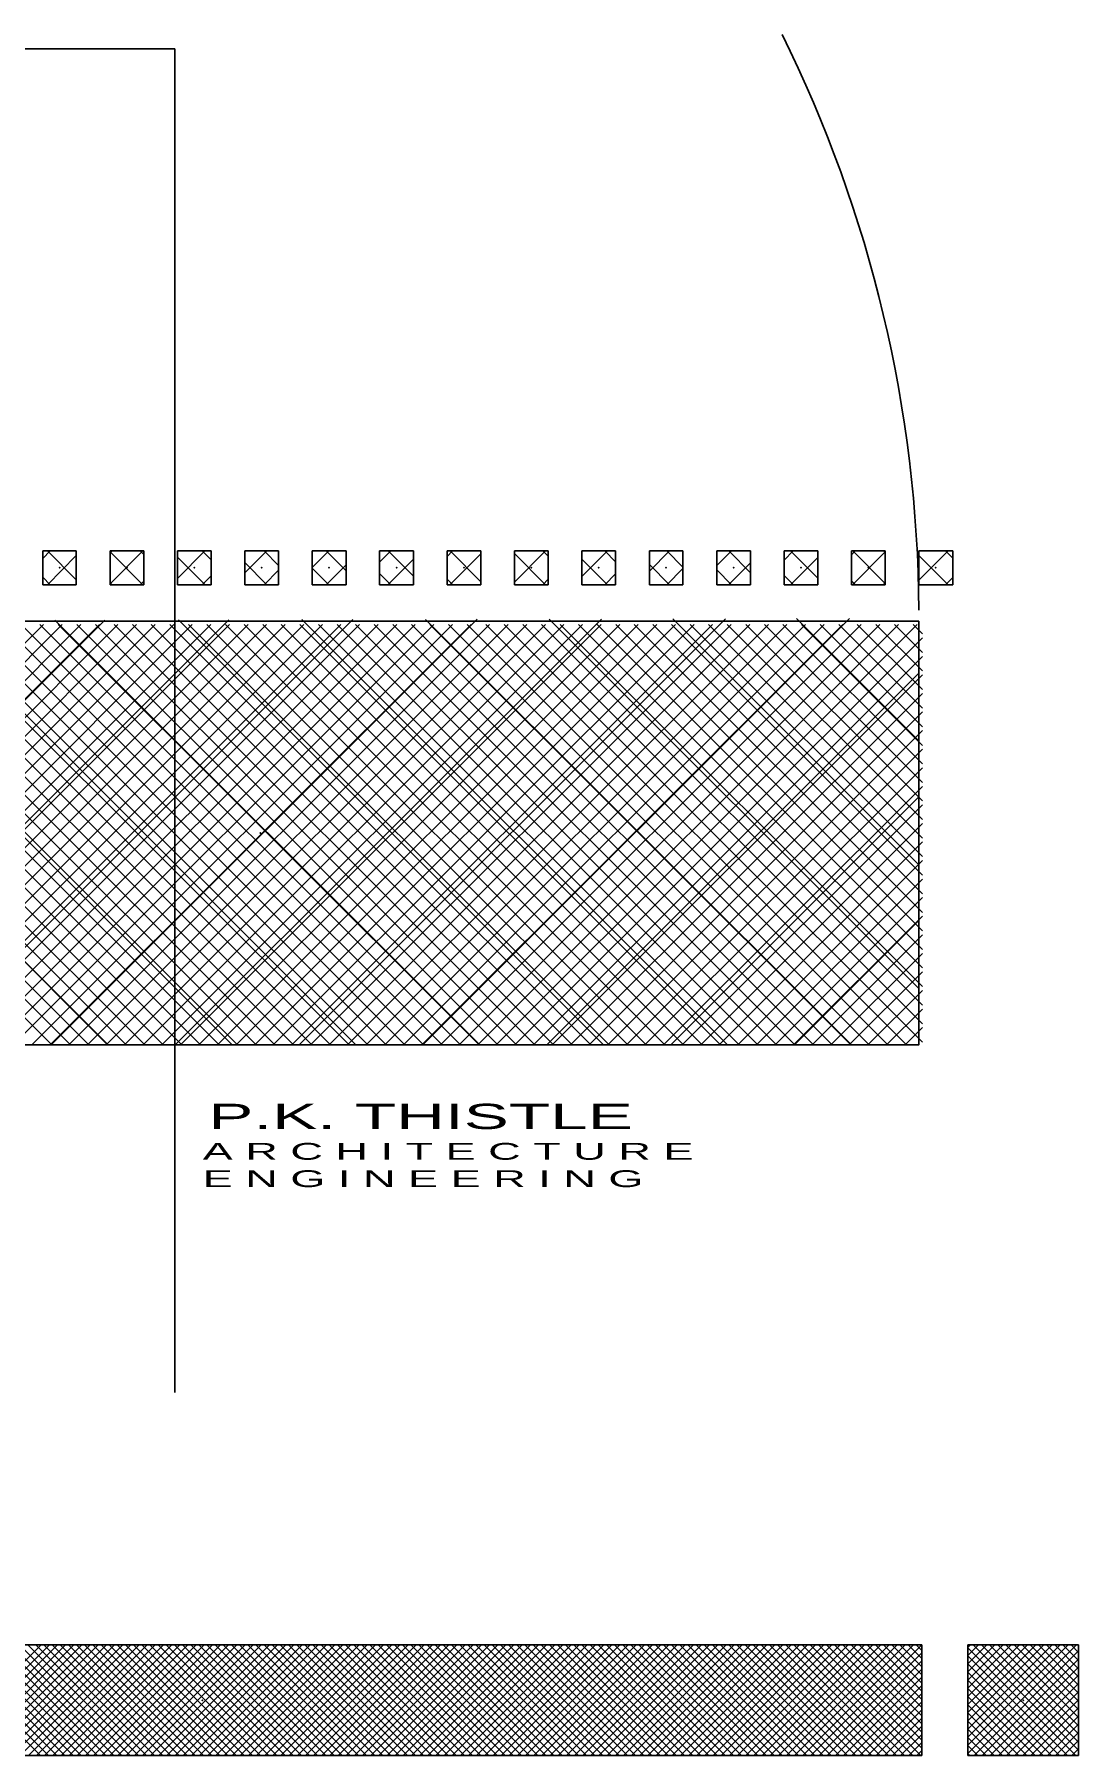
# Model space of a CAD drawing. Extents: x -92740 to -63661, y -15771 to -4391.
# Drawn here: x -79894.2 to -79817.8, y -7037.9 to -6912 of the extents above; entities that cross this region are included whole.
import ezdxf

# ---------------------------------------------------------------- set-up
doc = ezdxf.new("R2010")
doc.units = 0
doc.header["$MEASUREMENT"] = 0
doc.layers.add('ROOMNAME', color=1, linetype='Continuous')
doc.styles.add('DCADTXTSTYLE1', font='AVG_TP')

msp = doc.modelspace()

# ---------------------------------------------------------------- linework, layer by layer
at = {"layer": 'ROOMNAME', "color": 7, "linetype": 'Continuous', "ltscale": 2.839898}
for p, q in [((-79953.03, -6913.05), (-79883.96, -6913.05)), ((-79883.96, -6913.05), (-79883.96, -7011.37)), ((-79891.16, -6949.79), (-79893.62, -6949.79)), ((-79893.62, -6949.79), (-79893.62, -6952.26)), ((-79893.62, -6950.33), (-79893.08, -6949.79)), ((-79893.28, -6949.79), (-79891.16, -6951.91)), ((-79891.16, -6952.26), (-79891.16, -6949.79)), ((-79886.22, -6949.79), (-79888.69, -6949.79)), ((-79888.69, -6949.79), (-79888.69, -6952.26)), ((-79888.69, -6949.93), (-79888.55, -6949.79)), ((-79888.69, -6952.19), (-79886.28, -6949.79)), ((-79886.48, -6949.79), (-79886.22, -6950.05)), ((-79886.22, -6952.26), (-79886.22, -6949.79)), ((-79881.29, -6949.79), (-79883.76, -6949.79)), ((-79883.76, -6949.79), (-79883.76, -6952.26)), ((-79883.76, -6951.8), (-79881.75, -6949.79)), ((-79881.94, -6949.79), (-79881.29, -6950.44)), ((-79881.29, -6952.26), (-79881.29, -6949.79)), ((-79876.36, -6949.79), (-79878.82, -6949.79)), ((-79878.82, -6949.79), (-79878.82, -6952.26)), ((-79878.82, -6951.4), (-79877.22, -6949.79)), ((-79877.41, -6949.79), (-79876.36, -6950.84)), ((-79876.36, -6952.26), (-79876.36, -6949.79)), ((-79871.42, -6949.79), (-79873.89, -6949.79)), ((-79873.89, -6949.79), (-79873.89, -6952.26)), ((-79873.89, -6951), (-79872.68, -6949.79)), ((-79872.88, -6949.79), (-79871.42, -6951.24)), ((-79871.42, -6952.26), (-79871.42, -6949.79)), ((-79866.49, -6949.79), (-79868.96, -6949.79)), ((-79868.96, -6949.79), (-79868.96, -6952.26)), ((-79868.96, -6950.6), (-79868.15, -6949.79)), ((-79868.34, -6949.79), (-79866.49, -6951.64)), ((-79866.49, -6952.26), (-79866.49, -6949.79)), ((-79861.56, -6949.79), (-79864.02, -6949.79)), ((-79864.02, -6949.79), (-79864.02, -6952.26)), ((-79864.02, -6950.2), (-79863.62, -6949.79)), ((-79863.81, -6949.79), (-79861.56, -6952.04)), ((-79861.56, -6952.26), (-79861.56, -6949.79)), ((-79856.62, -6949.79), (-79859.09, -6949.79)), ((-79859.09, -6949.79), (-79859.09, -6952.26)), ((-79859.09, -6949.8), (-79859.09, -6949.79)), ((-79859.09, -6952.06), (-79856.82, -6949.79)), ((-79857.01, -6949.79), (-79856.62, -6950.18)), ((-79856.62, -6952.26), (-79856.62, -6949.79)), ((-79851.69, -6949.79), (-79854.16, -6949.79)), ((-79854.16, -6949.79), (-79854.16, -6952.26)), ((-79854.16, -6951.66), (-79852.29, -6949.79)), ((-79852.48, -6949.79), (-79851.69, -6950.58)), ((-79851.69, -6952.26), (-79851.69, -6949.79)), ((-79846.76, -6949.79), (-79849.22, -6949.79)), ((-79849.22, -6949.79), (-79849.22, -6952.26)), ((-79849.22, -6951.26), (-79847.75, -6949.79)), ((-79847.94, -6949.79), (-79846.76, -6950.98)), ((-79846.76, -6952.26), (-79846.76, -6949.79)), ((-79841.82, -6949.79), (-79844.29, -6949.79)), ((-79844.29, -6949.79), (-79844.29, -6952.26)), ((-79844.29, -6950.86), (-79843.22, -6949.79)), ((-79843.41, -6949.79), (-79841.82, -6951.38)), ((-79841.82, -6952.26), (-79841.82, -6949.79)), ((-79836.89, -6949.79), (-79839.36, -6949.79)), ((-79839.36, -6949.79), (-79839.36, -6952.26)), ((-79839.36, -6950.46), (-79838.69, -6949.79)), ((-79838.88, -6949.79), (-79836.89, -6951.78)), ((-79836.89, -6952.26), (-79836.89, -6949.79)), ((-79831.96, -6949.79), (-79834.42, -6949.79)), ((-79834.42, -6949.79), (-79834.42, -6952.26)), ((-79834.42, -6950.06), (-79834.15, -6949.79)), ((-79834.34, -6949.79), (-79831.96, -6952.18)), ((-79832.08, -6949.79), (-79831.96, -6949.91)), ((-79831.96, -6952.26), (-79831.96, -6949.79)), ((-79827.02, -6949.79), (-79829.49, -6949.79)), ((-79829.49, -6949.79), (-79829.49, -6952.26)), ((-79829.49, -6951.93), (-79827.35, -6949.79)), ((-79827.54, -6949.79), (-79827.02, -6950.31)), ((-79827.02, -6952.26), (-79827.02, -6949.79)), ((-79893.28, -6952.26), (-79891.16, -6950.13)), ((-79888.69, -6949.85), (-79886.28, -6952.26)), ((-79883.76, -6950.24), (-79881.74, -6952.26)), ((-79878.82, -6950.64), (-79877.21, -6952.26)), ((-79873.89, -6951.04), (-79872.68, -6952.26)), ((-79872.88, -6952.26), (-79871.42, -6950.8)), ((-79868.35, -6952.26), (-79866.49, -6950.4)), ((-79863.82, -6952.26), (-79861.56, -6950)), ((-79859.09, -6949.98), (-79856.81, -6952.26)), ((-79854.16, -6950.38), (-79852.28, -6952.26)), ((-79849.22, -6950.78), (-79847.74, -6952.26)), ((-79847.95, -6952.26), (-79846.76, -6951.06)), ((-79843.42, -6952.26), (-79841.82, -6950.66)), ((-79838.88, -6952.26), (-79836.89, -6950.26)), ((-79834.35, -6952.26), (-79831.96, -6949.86)), ((-79829.49, -6950.11), (-79827.34, -6952.26)), ((-79893.62, -6951.71), (-79893.08, -6952.26)), ((-79893.62, -6952.26), (-79891.16, -6952.26)), ((-79888.69, -6952.11), (-79888.54, -6952.26)), ((-79888.69, -6952.26), (-79886.22, -6952.26)), ((-79886.48, -6952.26), (-79886.22, -6951.99)), ((-79883.76, -6952.26), (-79881.29, -6952.26)), ((-79881.95, -6952.26), (-79881.29, -6951.6)), ((-79878.82, -6952.26), (-79876.36, -6952.26)), ((-79877.42, -6952.26), (-79876.36, -6951.2)), ((-79873.89, -6952.26), (-79871.42, -6952.26)), ((-79868.96, -6951.44), (-79868.14, -6952.26)), ((-79868.96, -6952.26), (-79866.49, -6952.26)), ((-79864.02, -6951.84), (-79863.61, -6952.26)), ((-79864.02, -6952.26), (-79861.56, -6952.26)), ((-79859.09, -6952.24), (-79859.08, -6952.26)), ((-79859.09, -6952.26), (-79856.62, -6952.26)), ((-79857.02, -6952.26), (-79856.62, -6951.86)), ((-79854.16, -6952.26), (-79851.69, -6952.26)), ((-79852.48, -6952.26), (-79851.69, -6951.46)), ((-79849.22, -6952.26), (-79846.76, -6952.26)), ((-79844.29, -6951.18), (-79843.21, -6952.26)), ((-79844.29, -6952.26), (-79841.82, -6952.26)), ((-79839.36, -6951.58), (-79838.68, -6952.26)), ((-79839.36, -6952.26), (-79836.89, -6952.26)), ((-79834.42, -6951.98), (-79834.14, -6952.26)), ((-79834.42, -6952.26), (-79831.96, -6952.26)), ((-79832.08, -6952.26), (-79831.96, -6952.13)), ((-79829.49, -6952.26), (-79827.02, -6952.26)), ((-79827.55, -6952.26), (-79827.02, -6951.73)), ((-79829.49, -6954.92), (-79925.89, -6954.92)), ((-79829.49, -6985.92), (-79829.49, -6954.92)), ((-79925.89, -6985.92), (-79829.49, -6985.92))]:
    msp.add_line(p, q, dxfattribs=at)
at = {"layer": 'ROOMNAME', "color": 1, "linetype": 'Continuous', "ltscale": 2.839898}
for p, q in [((-79920.2, -6985.92), (-79889.08, -6954.85)), ((-79911.13, -6985.92), (-79879.99, -6954.83)), ((-79902.06, -6985.92), (-79870.91, -6954.81)), ((-79893, -6985.92), (-79861.82, -6954.79)), ((-79892.74, -6954.85), (-79861.63, -6985.92)), ((-79883.93, -6985.92), (-79852.73, -6954.77)), ((-79883.69, -6954.83), (-79852.57, -6985.92)), ((-79874.86, -6985.92), (-79843.65, -6954.75)), ((-79874.65, -6954.81), (-79843.5, -6985.92)), ((-79865.8, -6985.92), (-79834.56, -6954.73)), ((-79865.6, -6954.8), (-79834.43, -6985.92)), ((-79856.55, -6954.78), (-79829.49, -6981.8)), ((-79847.5, -6954.76), (-79829.49, -6972.75)), ((-79838.46, -6954.74), (-79829.49, -6963.69)), ((-79919.88, -6954.91), (-79888.83, -6985.92)), ((-79910.84, -6954.89), (-79879.76, -6985.92)), ((-79901.79, -6954.87), (-79870.7, -6985.92)), ((-79856.73, -6985.92), (-79829.49, -6958.72)), ((-79847.66, -6985.92), (-79829.49, -6967.77)), ((-79838.6, -6985.92), (-79829.49, -6976.82)), ((-79829.53, -6985.92), (-79829.49, -6985.88))]:
    msp.add_line(p, q, dxfattribs=at)
at = {"layer": 'ROOMNAME', "color": 1, "linetype": 'Continuous', "ltscale": 8.857382}
for p, q in [((-79924.32, -6985.9), (-79893.55, -6955.18)), ((-79923.76, -6955.18), (-79892.98, -6985.9)), ((-79922.96, -6985.9), (-79892.19, -6955.18)), ((-79922.4, -6955.18), (-79891.62, -6985.9)), ((-79921.6, -6985.9), (-79890.83, -6955.18)), ((-79921.04, -6955.18), (-79890.26, -6985.9)), ((-79920.24, -6985.9), (-79889.47, -6955.18)), ((-79919.68, -6955.18), (-79888.9, -6985.9)), ((-79918.88, -6985.9), (-79888.11, -6955.18)), ((-79918.32, -6955.18), (-79887.54, -6985.9)), ((-79917.52, -6985.9), (-79886.75, -6955.18)), ((-79916.96, -6955.18), (-79886.18, -6985.9)), ((-79916.16, -6985.9), (-79885.39, -6955.18)), ((-79915.6, -6955.18), (-79884.82, -6985.9)), ((-79914.8, -6985.9), (-79884.03, -6955.18)), ((-79914.24, -6955.18), (-79883.46, -6985.9)), ((-79913.44, -6985.9), (-79882.67, -6955.18)), ((-79912.88, -6955.18), (-79882.1, -6985.9)), ((-79912.08, -6985.9), (-79881.31, -6955.18)), ((-79911.52, -6955.18), (-79880.74, -6985.9)), ((-79910.72, -6985.9), (-79879.95, -6955.18)), ((-79910.16, -6955.18), (-79879.38, -6985.9)), ((-79909.36, -6985.9), (-79878.59, -6955.18)), ((-79908.8, -6955.18), (-79878.02, -6985.9)), ((-79908, -6985.9), (-79877.23, -6955.18)), ((-79907.44, -6955.18), (-79876.66, -6985.9)), ((-79906.64, -6985.9), (-79875.87, -6955.18)), ((-79906.08, -6955.18), (-79875.3, -6985.9)), ((-79905.28, -6985.9), (-79874.51, -6955.18)), ((-79904.72, -6955.18), (-79873.94, -6985.9)), ((-79903.92, -6985.9), (-79873.15, -6955.18)), ((-79903.36, -6955.18), (-79872.58, -6985.9)), ((-79902.56, -6985.9), (-79871.79, -6955.18)), ((-79902, -6955.18), (-79871.22, -6985.9)), ((-79901.2, -6985.9), (-79870.43, -6955.18)), ((-79900.64, -6955.18), (-79869.86, -6985.9)), ((-79899.84, -6985.9), (-79869.07, -6955.18)), ((-79899.28, -6955.18), (-79868.5, -6985.9)), ((-79898.48, -6985.9), (-79867.71, -6955.18)), ((-79897.92, -6955.18), (-79867.14, -6985.9)), ((-79897.12, -6985.9), (-79866.35, -6955.18)), ((-79896.56, -6955.18), (-79865.78, -6985.9)), ((-79895.76, -6985.9), (-79864.99, -6955.18)), ((-79895.2, -6955.18), (-79864.42, -6985.9)), ((-79894.4, -6985.9), (-79863.63, -6955.18)), ((-79893.84, -6955.18), (-79863.06, -6985.9)), ((-79893.04, -6985.9), (-79862.27, -6955.18)), ((-79892.48, -6955.18), (-79861.7, -6985.9)), ((-79891.68, -6985.9), (-79860.91, -6955.18)), ((-79891.12, -6955.18), (-79860.34, -6985.9)), ((-79890.32, -6985.9), (-79859.55, -6955.18)), ((-79889.76, -6955.18), (-79858.98, -6985.9)), ((-79888.96, -6985.9), (-79858.19, -6955.18)), ((-79888.4, -6955.18), (-79857.62, -6985.9)), ((-79887.6, -6985.9), (-79856.83, -6955.18)), ((-79887.04, -6955.18), (-79856.26, -6985.9)), ((-79886.24, -6985.9), (-79855.47, -6955.18)), ((-79885.68, -6955.18), (-79854.9, -6985.9)), ((-79884.88, -6985.9), (-79854.11, -6955.18)), ((-79884.32, -6955.18), (-79853.54, -6985.9)), ((-79883.52, -6985.9), (-79852.75, -6955.18)), ((-79882.96, -6955.18), (-79852.18, -6985.9)), ((-79882.16, -6985.9), (-79851.39, -6955.18)), ((-79881.6, -6955.18), (-79850.82, -6985.9)), ((-79880.8, -6985.9), (-79850.03, -6955.18)), ((-79880.24, -6955.18), (-79849.47, -6985.9)), ((-79879.44, -6985.9), (-79848.67, -6955.18)), ((-79878.88, -6955.18), (-79848.11, -6985.9)), ((-79878.08, -6985.9), (-79847.31, -6955.18)), ((-79877.52, -6955.18), (-79846.75, -6985.9)), ((-79876.72, -6985.9), (-79845.95, -6955.18)), ((-79876.16, -6955.18), (-79845.39, -6985.9)), ((-79875.36, -6985.9), (-79844.59, -6955.18)), ((-79874.8, -6955.18), (-79844.03, -6985.9)), ((-79874, -6985.9), (-79843.23, -6955.18)), ((-79873.44, -6955.18), (-79842.67, -6985.9)), ((-79872.64, -6985.9), (-79841.87, -6955.18)), ((-79872.08, -6955.18), (-79841.31, -6985.9)), ((-79871.28, -6985.9), (-79840.51, -6955.18)), ((-79870.72, -6955.18), (-79839.95, -6985.9)), ((-79869.92, -6985.9), (-79839.15, -6955.18)), ((-79869.36, -6955.18), (-79838.59, -6985.9)), ((-79868.56, -6985.9), (-79837.79, -6955.18)), ((-79868, -6955.18), (-79837.23, -6985.9)), ((-79867.2, -6985.9), (-79836.43, -6955.18)), ((-79866.64, -6955.18), (-79835.87, -6985.9)), ((-79865.84, -6985.9), (-79835.07, -6955.18)), ((-79865.28, -6955.18), (-79834.51, -6985.9)), ((-79864.48, -6985.9), (-79833.71, -6955.18)), ((-79863.92, -6955.18), (-79833.15, -6985.9)), ((-79863.12, -6985.9), (-79832.35, -6955.18)), ((-79862.56, -6955.18), (-79831.79, -6985.9)), ((-79861.76, -6985.9), (-79830.99, -6955.18)), ((-79861.2, -6955.18), (-79830.43, -6985.9)), ((-79860.4, -6985.9), (-79829.63, -6955.18)), ((-79859.84, -6955.18), (-79829.24, -6985.73)), ((-79858.48, -6955.18), (-79829.24, -6984.38)), ((-79857.12, -6955.18), (-79829.24, -6983.02)), ((-79855.76, -6955.18), (-79829.24, -6981.66)), ((-79854.4, -6955.18), (-79829.24, -6980.3)), ((-79853.04, -6955.18), (-79829.24, -6978.94)), ((-79851.68, -6955.18), (-79829.24, -6977.59)), ((-79850.32, -6955.18), (-79829.24, -6976.23)), ((-79848.96, -6955.18), (-79829.24, -6974.87)), ((-79847.6, -6955.18), (-79829.24, -6973.51)), ((-79846.24, -6955.18), (-79829.24, -6972.15)), ((-79844.88, -6955.18), (-79829.24, -6970.8)), ((-79843.52, -6955.18), (-79829.24, -6969.44)), ((-79842.16, -6955.18), (-79829.24, -6968.08)), ((-79840.8, -6955.18), (-79829.24, -6966.72)), ((-79839.44, -6955.18), (-79829.24, -6965.36)), ((-79838.08, -6955.18), (-79829.24, -6964.01)), ((-79836.72, -6955.18), (-79829.24, -6962.65)), ((-79835.36, -6955.18), (-79829.24, -6961.29)), ((-79834, -6955.18), (-79829.24, -6959.93)), ((-79832.64, -6955.18), (-79829.24, -6958.57)), ((-79831.28, -6955.18), (-79829.24, -6957.21)), ((-79829.92, -6955.18), (-79829.24, -6955.86)), ((-79859.04, -6985.9), (-79829.24, -6956.14)), ((-79857.68, -6985.9), (-79829.24, -6957.5)), ((-79856.32, -6985.9), (-79829.24, -6958.86)), ((-79854.96, -6985.9), (-79829.24, -6960.22)), ((-79853.6, -6985.9), (-79829.24, -6961.57)), ((-79852.24, -6985.9), (-79829.24, -6962.93)), ((-79850.88, -6985.9), (-79829.24, -6964.29)), ((-79849.52, -6985.9), (-79829.24, -6965.65)), ((-79848.16, -6985.9), (-79829.24, -6967.01)), ((-79846.8, -6985.9), (-79829.24, -6968.36)), ((-79845.44, -6985.9), (-79829.24, -6969.72)), ((-79844.08, -6985.9), (-79829.24, -6971.08)), ((-79842.72, -6985.9), (-79829.24, -6972.44)), ((-79841.36, -6985.9), (-79829.24, -6973.8)), ((-79840, -6985.9), (-79829.24, -6975.15)), ((-79838.64, -6985.9), (-79829.24, -6976.51)), ((-79837.28, -6985.9), (-79829.24, -6977.87)), ((-79835.92, -6985.9), (-79829.24, -6979.23)), ((-79834.56, -6985.9), (-79829.24, -6980.59)), ((-79833.2, -6985.9), (-79829.24, -6981.94)), ((-79831.84, -6985.9), (-79829.24, -6983.3)), ((-79830.48, -6985.9), (-79829.24, -6984.66))]:
    msp.add_line(p, q, dxfattribs=at)
at = {"layer": 'ROOMNAME', "color": 3, "linetype": 'Continuous', "ltscale": 0.379687}
for p, q in [((-79829.28, -7029.82), (-79934.58, -7029.82)), ((-79901.88, -7029.82), (-79893.78, -7037.92)), ((-79901.83, -7037.92), (-79893.73, -7029.82)), ((-79901.29, -7029.82), (-79893.19, -7037.92)), ((-79901.23, -7037.92), (-79893.13, -7029.82)), ((-79900.69, -7029.82), (-79892.59, -7037.92)), ((-79900.64, -7037.92), (-79892.54, -7029.82)), ((-79900.09, -7029.82), (-79891.99, -7037.92)), ((-79900.04, -7037.92), (-79891.94, -7029.82)), ((-79899.5, -7029.82), (-79891.4, -7037.92)), ((-79899.44, -7037.92), (-79891.34, -7029.82)), ((-79898.9, -7029.82), (-79890.8, -7037.92)), ((-79898.85, -7037.92), (-79890.75, -7029.82)), ((-79898.3, -7029.82), (-79890.2, -7037.92)), ((-79898.25, -7037.92), (-79890.15, -7029.82)), ((-79897.71, -7029.82), (-79889.61, -7037.92)), ((-79897.65, -7037.92), (-79889.55, -7029.82)), ((-79897.11, -7029.82), (-79889.01, -7037.92)), ((-79897.06, -7037.92), (-79888.96, -7029.82)), ((-79896.51, -7029.82), (-79888.41, -7037.92)), ((-79896.46, -7037.92), (-79888.36, -7029.82)), ((-79895.92, -7029.82), (-79887.82, -7037.92)), ((-79895.86, -7037.92), (-79887.76, -7029.82)), ((-79895.32, -7029.82), (-79887.22, -7037.92)), ((-79895.27, -7037.92), (-79887.17, -7029.82)), ((-79894.72, -7029.82), (-79886.62, -7037.92)), ((-79894.67, -7037.92), (-79886.57, -7029.82)), ((-79894.13, -7029.82), (-79886.03, -7037.92)), ((-79894.07, -7037.92), (-79885.97, -7029.82)), ((-79893.53, -7029.82), (-79885.43, -7037.92)), ((-79893.48, -7037.92), (-79885.38, -7029.82)), ((-79892.93, -7029.82), (-79884.83, -7037.92)), ((-79892.88, -7037.92), (-79884.78, -7029.82)), ((-79892.34, -7029.82), (-79884.24, -7037.92)), ((-79892.28, -7037.92), (-79884.18, -7029.82)), ((-79891.74, -7029.82), (-79883.64, -7037.92)), ((-79891.69, -7037.92), (-79883.59, -7029.82)), ((-79891.14, -7029.82), (-79883.04, -7037.92)), ((-79891.09, -7037.92), (-79882.99, -7029.82)), ((-79890.55, -7029.82), (-79882.45, -7037.92)), ((-79890.49, -7037.92), (-79882.39, -7029.82)), ((-79889.95, -7029.82), (-79881.85, -7037.92)), ((-79889.9, -7037.92), (-79881.8, -7029.82)), ((-79889.35, -7029.82), (-79881.25, -7037.92)), ((-79889.3, -7037.92), (-79881.2, -7029.82)), ((-79888.76, -7029.82), (-79880.66, -7037.92)), ((-79888.7, -7037.92), (-79880.61, -7029.82)), ((-79888.16, -7029.82), (-79880.06, -7037.92)), ((-79888.11, -7037.92), (-79880.01, -7029.82)), ((-79887.56, -7029.82), (-79879.46, -7037.92)), ((-79887.51, -7037.92), (-79879.41, -7029.82)), ((-79886.97, -7029.82), (-79878.87, -7037.92)), ((-79886.91, -7037.92), (-79878.81, -7029.82)), ((-79886.37, -7029.82), (-79878.27, -7037.92)), ((-79886.32, -7037.92), (-79878.22, -7029.82)), ((-79885.77, -7029.82), (-79877.67, -7037.92)), ((-79885.72, -7037.92), (-79877.62, -7029.82)), ((-79885.18, -7029.82), (-79877.08, -7037.92)), ((-79885.12, -7037.92), (-79877.02, -7029.82)), ((-79884.58, -7029.82), (-79876.48, -7037.92)), ((-79884.53, -7037.92), (-79876.43, -7029.82)), ((-79883.98, -7029.82), (-79875.88, -7037.92)), ((-79883.93, -7037.92), (-79875.83, -7029.82)), ((-79883.39, -7029.82), (-79875.29, -7037.92)), ((-79883.33, -7037.92), (-79875.24, -7029.82)), ((-79882.79, -7029.82), (-79874.69, -7037.92)), ((-79882.74, -7037.92), (-79874.64, -7029.82)), ((-79882.19, -7029.82), (-79874.09, -7037.92)), ((-79882.14, -7037.92), (-79874.04, -7029.82)), ((-79881.6, -7029.82), (-79873.5, -7037.92)), ((-79881.54, -7037.92), (-79873.45, -7029.82)), ((-79881, -7029.82), (-79872.9, -7037.92)), ((-79880.95, -7037.92), (-79872.85, -7029.82)), ((-79880.4, -7029.82), (-79872.3, -7037.92)), ((-79880.35, -7037.92), (-79872.25, -7029.82)), ((-79879.81, -7029.82), (-79871.71, -7037.92)), ((-79879.76, -7037.92), (-79871.66, -7029.82)), ((-79879.21, -7029.82), (-79871.11, -7037.92)), ((-79879.16, -7037.92), (-79871.06, -7029.82)), ((-79878.61, -7029.82), (-79870.51, -7037.92)), ((-79878.56, -7037.92), (-79870.46, -7029.82)), ((-79878.02, -7029.82), (-79869.92, -7037.92)), ((-79877.97, -7037.92), (-79869.87, -7029.82)), ((-79877.42, -7029.82), (-79869.32, -7037.92)), ((-79877.37, -7037.92), (-79869.27, -7029.82)), ((-79876.82, -7029.82), (-79868.72, -7037.92)), ((-79876.77, -7037.92), (-79868.67, -7029.82)), ((-79876.23, -7029.82), (-79868.13, -7037.92)), ((-79876.18, -7037.92), (-79868.08, -7029.82)), ((-79875.63, -7029.82), (-79867.53, -7037.92)), ((-79875.58, -7037.92), (-79867.48, -7029.82)), ((-79875.03, -7029.82), (-79866.93, -7037.92)), ((-79874.98, -7037.92), (-79866.88, -7029.82)), ((-79874.44, -7029.82), (-79866.34, -7037.92)), ((-79874.39, -7037.92), (-79866.29, -7029.82)), ((-79873.84, -7029.82), (-79865.74, -7037.92)), ((-79873.79, -7037.92), (-79865.69, -7029.82)), ((-79873.24, -7029.82), (-79865.14, -7037.92)), ((-79873.19, -7037.92), (-79865.09, -7029.82)), ((-79872.65, -7029.82), (-79864.55, -7037.92)), ((-79872.6, -7037.92), (-79864.5, -7029.82)), ((-79872.05, -7029.82), (-79863.95, -7037.92)), ((-79872, -7037.92), (-79863.9, -7029.82)), ((-79871.45, -7029.82), (-79863.35, -7037.92)), ((-79871.4, -7037.92), (-79863.3, -7029.82)), ((-79870.86, -7029.82), (-79862.76, -7037.92)), ((-79870.81, -7037.92), (-79862.71, -7029.82)), ((-79870.26, -7029.82), (-79862.16, -7037.92)), ((-79870.21, -7037.92), (-79862.11, -7029.82)), ((-79869.67, -7029.82), (-79861.56, -7037.92)), ((-79869.61, -7037.92), (-79861.51, -7029.82)), ((-79869.07, -7029.82), (-79860.97, -7037.92)), ((-79869.02, -7037.92), (-79860.92, -7029.82)), ((-79868.47, -7029.82), (-79860.37, -7037.92)), ((-79868.42, -7037.92), (-79860.32, -7029.82)), ((-79867.87, -7029.82), (-79859.78, -7037.92)), ((-79867.82, -7037.92), (-79859.72, -7029.82)), ((-79867.28, -7029.82), (-79859.18, -7037.92)), ((-79867.23, -7037.92), (-79859.13, -7029.82)), ((-79866.68, -7029.82), (-79858.58, -7037.92)), ((-79866.63, -7037.92), (-79858.53, -7029.82)), ((-79866.08, -7029.82), (-79857.99, -7037.92)), ((-79866.03, -7037.92), (-79857.93, -7029.82)), ((-79865.49, -7029.82), (-79857.39, -7037.92)), ((-79865.44, -7037.92), (-79857.34, -7029.82)), ((-79864.89, -7029.82), (-79856.79, -7037.92)), ((-79864.84, -7037.92), (-79856.74, -7029.82)), ((-79864.3, -7029.82), (-79856.2, -7037.92)), ((-79864.24, -7037.92), (-79856.14, -7029.82)), ((-79863.7, -7029.82), (-79855.6, -7037.92)), ((-79863.65, -7037.92), (-79855.55, -7029.82)), ((-79863.1, -7029.82), (-79855, -7037.92)), ((-79863.05, -7037.92), (-79854.95, -7029.82)), ((-79862.51, -7029.82), (-79854.41, -7037.92)), ((-79862.45, -7037.92), (-79854.35, -7029.82)), ((-79861.91, -7029.82), (-79853.81, -7037.92)), ((-79861.86, -7037.92), (-79853.76, -7029.82)), ((-79861.31, -7029.82), (-79853.21, -7037.92)), ((-79861.26, -7037.92), (-79853.16, -7029.82)), ((-79860.72, -7029.82), (-79852.62, -7037.92)), ((-79860.66, -7037.92), (-79852.56, -7029.82)), ((-79860.12, -7029.82), (-79852.02, -7037.92)), ((-79860.07, -7037.92), (-79851.97, -7029.82)), ((-79859.52, -7029.82), (-79851.42, -7037.92)), ((-79859.47, -7037.92), (-79851.37, -7029.82)), ((-79858.93, -7029.82), (-79850.83, -7037.92)), ((-79858.87, -7037.92), (-79850.77, -7029.82)), ((-79858.33, -7029.82), (-79850.23, -7037.92)), ((-79858.28, -7037.92), (-79850.18, -7029.82)), ((-79857.73, -7029.82), (-79849.63, -7037.92)), ((-79857.68, -7037.92), (-79849.58, -7029.82)), ((-79857.14, -7029.82), (-79849.04, -7037.92)), ((-79857.08, -7037.92), (-79848.98, -7029.82)), ((-79856.54, -7029.82), (-79848.44, -7037.92)), ((-79856.49, -7037.92), (-79848.39, -7029.82)), ((-79855.94, -7029.82), (-79847.84, -7037.92)), ((-79855.89, -7037.92), (-79847.79, -7029.82)), ((-79855.35, -7029.82), (-79847.25, -7037.92)), ((-79855.29, -7037.92), (-79847.19, -7029.82)), ((-79854.75, -7029.82), (-79846.65, -7037.92)), ((-79854.7, -7037.92), (-79846.6, -7029.82)), ((-79854.15, -7029.82), (-79846.05, -7037.92)), ((-79854.1, -7037.92), (-79846, -7029.82)), ((-79853.56, -7029.82), (-79845.46, -7037.92)), ((-79853.5, -7037.92), (-79845.4, -7029.82)), ((-79852.96, -7029.82), (-79844.86, -7037.92)), ((-79852.91, -7037.92), (-79844.81, -7029.82)), ((-79852.36, -7029.82), (-79844.26, -7037.92)), ((-79852.31, -7037.92), (-79844.21, -7029.82)), ((-79851.77, -7029.82), (-79843.67, -7037.92)), ((-79851.71, -7037.92), (-79843.61, -7029.82)), ((-79851.17, -7029.82), (-79843.07, -7037.92)), ((-79851.12, -7037.92), (-79843.02, -7029.82)), ((-79850.57, -7029.82), (-79842.47, -7037.92)), ((-79850.52, -7037.92), (-79842.42, -7029.82)), ((-79849.98, -7029.82), (-79841.88, -7037.92)), ((-79849.92, -7037.92), (-79841.82, -7029.82)), ((-79849.38, -7029.82), (-79841.28, -7037.92)), ((-79849.33, -7037.92), (-79841.23, -7029.82)), ((-79848.78, -7029.82), (-79840.68, -7037.92)), ((-79848.73, -7037.92), (-79840.63, -7029.82)), ((-79848.19, -7029.82), (-79840.09, -7037.92)), ((-79848.13, -7037.92), (-79840.03, -7029.82)), ((-79847.59, -7029.82), (-79839.49, -7037.92)), ((-79847.54, -7037.92), (-79839.44, -7029.82)), ((-79846.99, -7029.82), (-79838.89, -7037.92)), ((-79846.94, -7037.92), (-79838.84, -7029.82)), ((-79846.4, -7029.82), (-79838.3, -7037.92)), ((-79846.34, -7037.92), (-79838.24, -7029.82)), ((-79845.8, -7029.82), (-79837.7, -7037.92)), ((-79845.75, -7037.92), (-79837.65, -7029.82)), ((-79845.2, -7029.82), (-79837.1, -7037.92)), ((-79845.15, -7037.92), (-79837.05, -7029.82)), ((-79844.61, -7029.82), (-79836.51, -7037.92)), ((-79844.55, -7037.92), (-79836.45, -7029.82)), ((-79844.01, -7029.82), (-79835.91, -7037.92)), ((-79843.96, -7037.92), (-79835.86, -7029.82)), ((-79843.41, -7029.82), (-79835.31, -7037.92)), ((-79843.36, -7037.92), (-79835.26, -7029.82)), ((-79842.82, -7029.82), (-79834.72, -7037.92)), ((-79842.76, -7037.92), (-79834.66, -7029.82)), ((-79842.22, -7029.82), (-79834.12, -7037.92)), ((-79842.17, -7037.92), (-79834.07, -7029.82)), ((-79841.62, -7029.82), (-79833.52, -7037.92)), ((-79841.57, -7037.92), (-79833.47, -7029.82)), ((-79841.03, -7029.82), (-79832.93, -7037.92)), ((-79840.97, -7037.92), (-79832.87, -7029.82)), ((-79840.43, -7029.82), (-79832.33, -7037.92)), ((-79840.38, -7037.92), (-79832.28, -7029.82)), ((-79839.83, -7029.82), (-79831.73, -7037.92)), ((-79839.78, -7037.92), (-79831.68, -7029.82)), ((-79839.24, -7029.82), (-79831.14, -7037.92)), ((-79839.18, -7037.92), (-79831.08, -7029.82)), ((-79838.64, -7029.82), (-79830.54, -7037.92)), ((-79838.59, -7037.92), (-79830.49, -7029.82)), ((-79838.04, -7029.82), (-79829.94, -7037.92)), ((-79837.99, -7037.92), (-79829.89, -7029.82)), ((-79837.45, -7029.82), (-79829.35, -7037.92)), ((-79837.39, -7037.92), (-79829.29, -7029.82)), ((-79836.85, -7029.82), (-79829.28, -7037.39)), ((-79836.8, -7037.92), (-79829.28, -7030.4)), ((-79836.25, -7029.82), (-79829.28, -7036.8)), ((-79835.66, -7029.82), (-79829.28, -7036.2)), ((-79835.06, -7029.82), (-79829.28, -7035.6)), ((-79834.46, -7029.82), (-79829.28, -7035.01)), ((-79833.87, -7029.82), (-79829.28, -7034.41)), ((-79833.27, -7029.82), (-79829.28, -7033.81)), ((-79832.67, -7029.82), (-79829.28, -7033.22)), ((-79832.08, -7029.82), (-79829.28, -7032.62)), ((-79831.48, -7029.82), (-79829.28, -7032.02)), ((-79830.88, -7029.82), (-79829.28, -7031.43)), ((-79830.29, -7029.82), (-79829.28, -7030.83)), ((-79829.69, -7029.82), (-79829.28, -7030.23)), ((-79829.28, -7037.92), (-79829.28, -7029.82)), ((-79817.81, -7029.82), (-79825.91, -7029.82)), ((-79825.91, -7029.82), (-79825.91, -7037.92)), ((-79825.91, -7030.01), (-79825.72, -7029.82)), ((-79825.91, -7030.61), (-79825.12, -7029.82)), ((-79825.91, -7031.2), (-79824.52, -7029.82)), ((-79825.91, -7031.8), (-79823.93, -7029.82)), ((-79825.91, -7032.4), (-79823.33, -7029.82)), ((-79825.91, -7032.99), (-79822.73, -7029.82)), ((-79825.91, -7033.59), (-79822.14, -7029.82)), ((-79825.91, -7034.19), (-79821.54, -7029.82)), ((-79825.91, -7034.78), (-79820.94, -7029.82)), ((-79825.91, -7035.38), (-79820.35, -7029.82)), ((-79825.91, -7035.98), (-79819.75, -7029.82)), ((-79825.91, -7036.57), (-79819.15, -7029.82)), ((-79825.91, -7037.17), (-79818.56, -7029.82)), ((-79825.91, -7037.77), (-79817.96, -7029.82)), ((-79825.91, -7030.03), (-79818.01, -7037.92)), ((-79825.52, -7029.82), (-79817.81, -7037.53)), ((-79825.46, -7037.92), (-79817.81, -7030.26)), ((-79824.92, -7029.82), (-79817.81, -7036.93)), ((-79824.32, -7029.82), (-79817.81, -7036.34)), ((-79823.72, -7029.82), (-79817.81, -7035.74)), ((-79823.13, -7029.82), (-79817.81, -7035.14)), ((-79822.53, -7029.82), (-79817.81, -7034.55)), ((-79821.94, -7029.82), (-79817.81, -7033.95)), ((-79821.34, -7029.82), (-79817.81, -7033.36)), ((-79820.74, -7029.82), (-79817.81, -7032.76)), ((-79820.15, -7029.82), (-79817.81, -7032.16)), ((-79819.55, -7029.82), (-79817.81, -7031.57)), ((-79818.95, -7029.82), (-79817.81, -7030.97)), ((-79818.36, -7029.82), (-79817.81, -7030.37)), ((-79817.81, -7037.92), (-79817.81, -7029.82)), ((-79836.2, -7037.92), (-79829.28, -7031)), ((-79835.6, -7037.92), (-79829.28, -7031.6)), ((-79825.91, -7030.62), (-79818.61, -7037.92)), ((-79825.91, -7031.22), (-79819.21, -7037.92)), ((-79824.87, -7037.92), (-79817.81, -7030.86)), ((-79824.27, -7037.92), (-79817.81, -7031.46)), ((-79835.01, -7037.92), (-79829.28, -7032.19)), ((-79834.41, -7037.92), (-79829.28, -7032.79)), ((-79825.91, -7031.82), (-79819.8, -7037.92)), ((-79825.91, -7032.41), (-79820.4, -7037.92)), ((-79823.67, -7037.92), (-79817.81, -7032.05)), ((-79823.08, -7037.92), (-79817.81, -7032.65)), ((-79833.81, -7037.92), (-79829.28, -7033.39)), ((-79833.22, -7037.92), (-79829.28, -7033.98)), ((-79825.91, -7033.01), (-79820.99, -7037.92)), ((-79825.91, -7033.61), (-79821.59, -7037.92)), ((-79822.48, -7037.92), (-79817.81, -7033.25)), ((-79821.88, -7037.92), (-79817.81, -7033.84)), ((-79832.62, -7037.92), (-79829.28, -7034.58)), ((-79832.02, -7037.92), (-79829.28, -7035.18)), ((-79825.91, -7034.2), (-79822.19, -7037.92)), ((-79825.91, -7034.8), (-79822.78, -7037.92)), ((-79825.91, -7035.4), (-79823.38, -7037.92)), ((-79821.29, -7037.92), (-79817.81, -7034.44)), ((-79820.69, -7037.92), (-79817.81, -7035.04)), ((-79831.43, -7037.92), (-79829.28, -7035.77)), ((-79830.83, -7037.92), (-79829.28, -7036.37)), ((-79825.91, -7035.99), (-79823.98, -7037.92)), ((-79825.91, -7036.59), (-79824.57, -7037.92)), ((-79820.09, -7037.92), (-79817.81, -7035.63)), ((-79819.5, -7037.92), (-79817.81, -7036.23)), ((-79934.58, -7037.92), (-79829.28, -7037.92)), ((-79830.24, -7037.92), (-79829.28, -7036.97)), ((-79829.64, -7037.92), (-79829.28, -7037.56)), ((-79825.91, -7037.19), (-79825.17, -7037.92)), ((-79825.91, -7037.78), (-79825.77, -7037.92)), ((-79825.91, -7037.92), (-79817.81, -7037.92)), ((-79818.9, -7037.92), (-79817.81, -7036.83)), ((-79818.3, -7037.92), (-79817.81, -7037.42))]:
    msp.add_line(p, q, dxfattribs=at)
at = {"layer": 'ROOMNAME', "color": 1, "linetype": 'Continuous', "ltscale": 2.839898}
msp.add_ellipse((-79925.89, -6954.72), major_axis=(-96.4, 0), ratio=0.998555, start_param=3.147948, end_param=3.601423, dxfattribs=at)
at = {"layer": 'ROOMNAME', "color": 7, "linetype": 'Continuous', "ltscale": 2.839898}
for p in [(-79892.39, -6951.02), (-79887.46, -6951.02), (-79882.52, -6951.02), (-79877.59, -6951.02), (-79872.66, -6951.02), (-79867.72, -6951.02), (-79862.79, -6951.02), (-79857.86, -6951.02), (-79852.92, -6951.02), (-79847.99, -6951.02), (-79843.06, -6951.02), (-79838.12, -6951.02), (-79833.19, -6951.02), (-79828.26, -6951.02), (-79877.69, -6970.42)]:
    msp.add_point(p, dxfattribs=at)
at = {"layer": 'ROOMNAME', "color": 3, "linetype": 'Continuous', "ltscale": 0.379687}
for p in [(-79881.93, -7033.87), (-79821.86, -7033.87)]:
    msp.add_point(p, dxfattribs=at)

# ---------------------------------------------------------------- texts
at = {"layer": 'ROOMNAME', "color": 7, "linetype": 'Continuous', "ltscale": 2.839898, "style": 'DCADTXTSTYLE1', "width": 2.002894}
msp.add_text('P.K. THISTLE', height=1.8473, dxfattribs=at).set_placement((-79881.5, -6992.08))
at = {"layer": 'ROOMNAME', "color": 3, "linetype": 'Continuous', "ltscale": 2.839898, "style": 'DCADTXTSTYLE1', "width": 2.002894}
for s, p in [('A R C H I T E C T U R E', (-79881.91, -6994.33)), ('E N G I N E E R I N G', (-79881.91, -6996.33))]:
    msp.add_text(s, height=1.2315, dxfattribs=at).set_placement(p)

doc.saveas('drawing.dxf')
